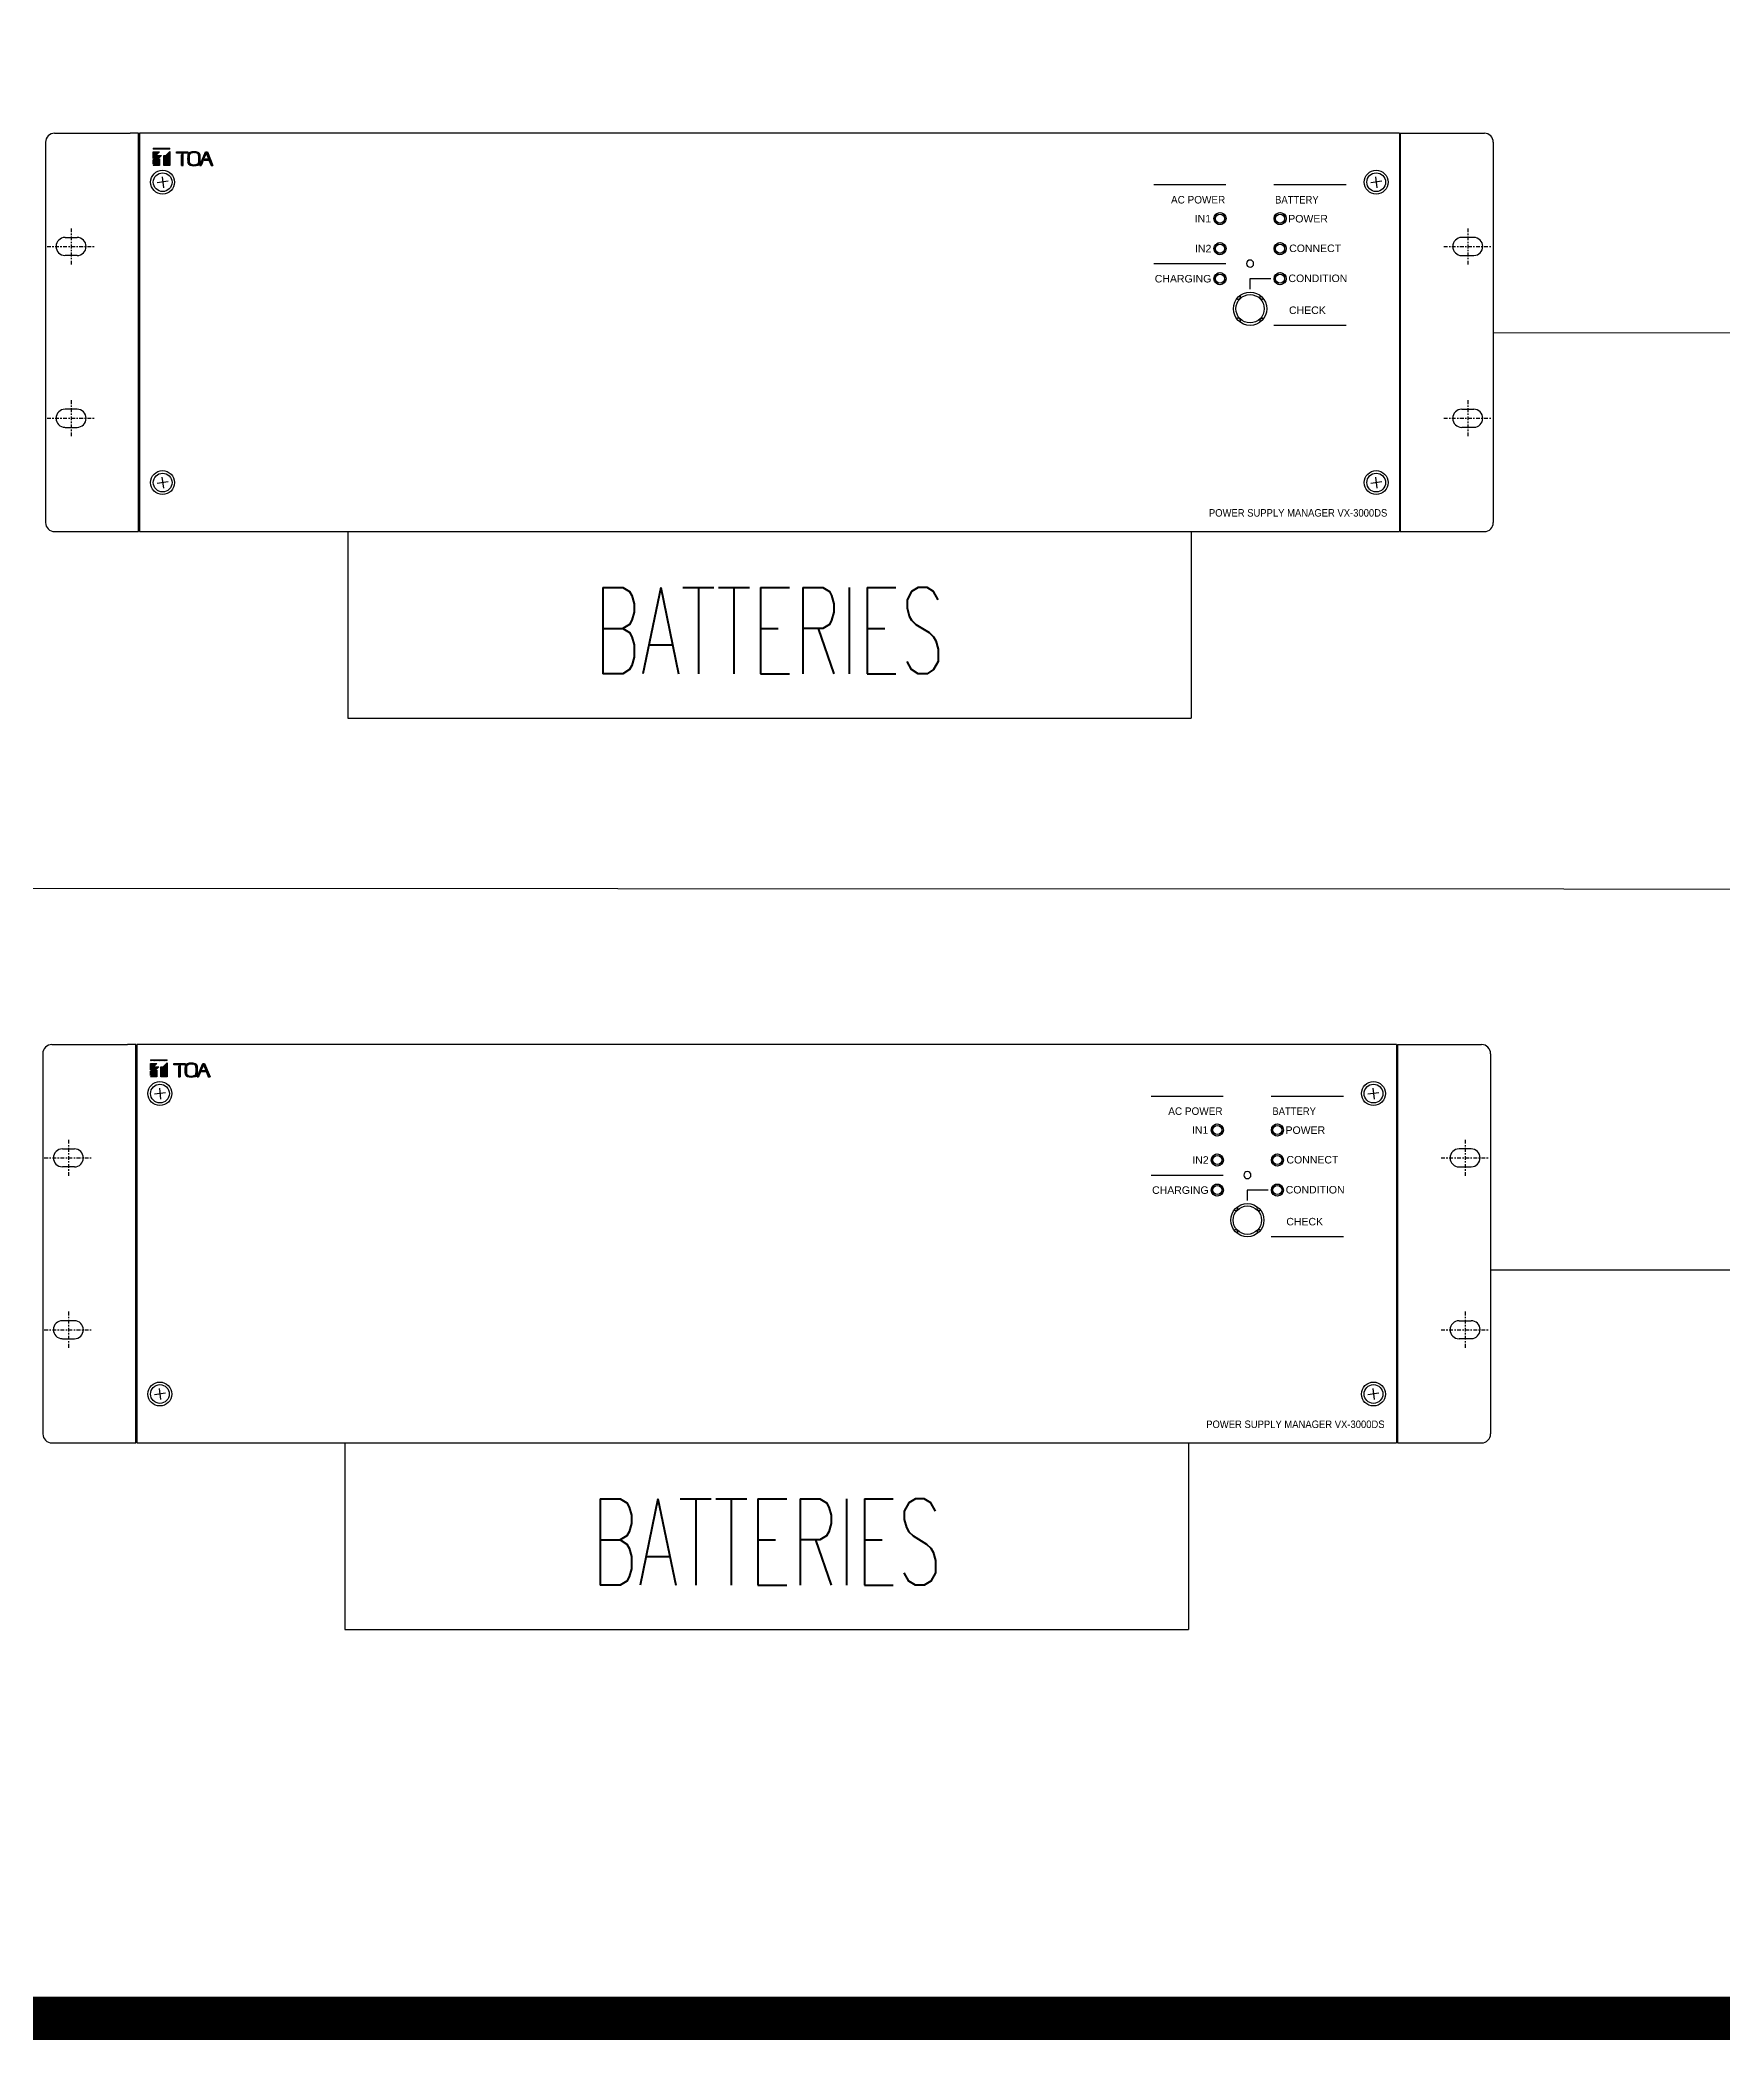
# Model space of a CAD drawing. Header units: millimetres. Extents: x 2974 to 5671, y 1205 to 3288.
# Drawn here: x 4495.2 to 4612.2, y 1808.2 to 1947.2 of the extents above; entities that cross this region are included whole.
import ezdxf
from ezdxf.enums import TextEntityAlignment as Align

# ---------------------------------------------------------------- set-up
doc = ezdxf.new("R2010")
doc.units = ezdxf.units.MM
doc.linetypes.add('CENTER', pattern=[2, 1.25, -0.25, 0.25, -0.25])
for name, color, linetype in [('CENTER', 1, 'CENTER'), ('SILK', 5, 'Continuous'), ('TEXT', 3, 'Continuous')]:
    doc.layers.add(name, color=color, linetype=linetype)
doc.styles.add('SIMPLEX', font='simplex.shx', dxfattribs={"width": 0.6})
doc.styles.get("Standard").update_dxf_attribs({"font": 'arial.ttf'})

# ---------------------------------------------------------------- blocks, each defined once
blk = doc.blocks.new('psu')
for p, q in [((-237.96, 0), (-212.77, 0)), ((-209.97, 0), (-212.77, 0)), ((-209.97, -132.59), (-209.97, 0)), ((209.68, 0), (-209.68, 0)), ((-209.68, 0), (-209.68, -132.59)), ((209.68, 0), (209.68, -132.59)), ((210, 0), (237.98, 0)), ((210, 0), (210, -132.59)), ((-240.96, -3.01), (-240.96, -129.58)), ((-209.68, -0.91), (-209.97, -0.91)), ((-209.68, -1.91), (-209.97, -1.91)), ((209.68, -0.91), (209.99, -0.91)), ((210, -1.91), (209.68, -1.91)), ((240.98, -129.58), (240.98, -3.01)), ((-200.15, -15.99), (-203.81, -16.53)), ((-202.18, -14.46), (-201.74, -18.12)), ((127.95, -17.11), (151.95, -17.11)), ((167.95, -17.11), (191.95, -17.11)), ((203.8, -15.99), (200.14, -16.53)), ((201.77, -14.46), (202.21, -18.12)), ((151.49, -27.23), (151.48, -29.59)), ((171.49, -27.23), (171.48, -29.59)), ((-234.46, -34.69), (-230.46, -34.69)), ((151.49, -37.23), (151.48, -39.58)), ((171.49, -37.23), (171.48, -39.58)), ((234.48, -34.69), (230.48, -34.69)), ((-230.46, -40.7), (-234.46, -40.7)), ((127.95, -43.41), (151.95, -43.41)), ((158.88, -42.95), (158.79, -43.39)), ((158.79, -43.39), (158.88, -43.86)), ((159.15, -42.55), (158.88, -42.95)), ((158.88, -43.86), (159.15, -44.24)), ((159.53, -42.29), (159.15, -42.55)), ((159.15, -44.24), (159.53, -44.51)), ((160, -42.21), (159.53, -42.29)), ((159.53, -44.51), (160, -44.6)), ((160.44, -42.29), (160, -42.21)), ((160, -44.6), (160.44, -44.51)), ((160.85, -42.55), (160.44, -42.29)), ((160.44, -44.51), (160.85, -44.24)), ((161.1, -42.95), (160.85, -42.55)), ((160.85, -44.24), (161.1, -43.86)), ((161.18, -43.39), (161.1, -42.95)), ((161.1, -43.86), (161.18, -43.39)), ((230.48, -40.7), (234.48, -40.7)), ((151.49, -47.24), (151.48, -49.59)), ((171.49, -47.24), (171.48, -49.59)), ((167.95, -63.91), (191.95, -63.91)), ((-230.46, -91.88), (-234.46, -91.88)), ((230.48, -91.88), (234.48, -91.88)), ((-234.46, -97.9), (-230.46, -97.9)), ((234.48, -97.9), (230.48, -97.9)), ((-200.17, -116.01), (-203.83, -116.54)), ((-202.2, -114.47), (-201.75, -118.13)), ((203.8, -116.01), (200.14, -116.54)), ((201.77, -114.47), (202.21, -118.13)), ((-237.96, -132.59), (-212.77, -132.59)), ((-212.77, -132.59), (-209.97, -132.59)), ((-209.97, -127.59), (-209.68, -127.59)), ((-209.97, -128.57), (-209.97, -128.4)), ((-209.95, -128.59), (-209.97, -128.57)), ((-209.95, -128.67), (-209.95, -128.59)), ((-209.93, -128.69), (-209.95, -128.67)), ((-209.93, -128.76), (-209.93, -128.69)), ((-209.91, -128.76), (-209.93, -128.76)), ((-209.91, -128.8), (-209.91, -128.76)), ((-209.89, -128.82), (-209.91, -128.8)), ((-209.89, -128.86), (-209.89, -128.82)), ((-209.87, -128.86), (-209.89, -128.86)), ((-209.87, -128.91), (-209.87, -128.86)), ((-209.85, -128.93), (-209.87, -128.91)), ((-209.85, -128.95), (-209.85, -128.93)), ((-209.83, -128.97), (-209.85, -128.95)), ((-209.83, -128.99), (-209.83, -128.97)), ((-209.8, -129.01), (-209.83, -128.99)), ((-209.78, -129.03), (-209.8, -129.01)), ((-209.78, -129.05), (-209.78, -129.03)), ((-209.76, -129.07), (-209.78, -129.05)), ((-209.76, -129.1), (-209.76, -129.07)), ((-209.74, -129.1), (-209.76, -129.1)), ((-209.74, -129.12), (-209.74, -129.1)), ((-209.72, -129.12), (-209.74, -129.12)), ((-209.72, -129.14), (-209.72, -129.12)), ((-209.7, -129.14), (-209.72, -129.14)), ((-209.7, -129.16), (-209.7, -129.14)), ((-209.68, -129.18), (-209.7, -129.16)), ((-209.68, -132.59), (209.68, -132.59)), ((209.68, -127.59), (209.99, -127.59)), ((209.7, -129.18), (209.68, -129.18)), ((209.72, -129.16), (209.7, -129.16)), ((209.7, -129.16), (209.7, -129.18)), ((209.74, -129.12), (209.72, -129.14)), ((209.72, -129.14), (209.72, -129.16)), ((209.76, -129.1), (209.74, -129.1)), ((209.74, -129.1), (209.74, -129.12)), ((209.78, -129.07), (209.76, -129.07)), ((209.76, -129.07), (209.76, -129.1)), ((209.8, -129.03), (209.78, -129.05)), ((209.78, -129.05), (209.78, -129.07)), ((209.83, -128.99), (209.8, -129.01)), ((209.8, -129.01), (209.8, -129.03)), ((209.85, -128.95), (209.83, -128.97)), ((209.83, -128.97), (209.83, -128.99)), ((209.87, -128.93), (209.85, -128.93)), ((209.85, -128.93), (209.85, -128.95)), ((209.89, -128.88), (209.87, -128.88)), ((209.87, -128.88), (209.87, -128.93)), ((209.91, -128.82), (209.89, -128.84)), ((209.89, -128.84), (209.89, -128.88)), ((209.93, -128.76), (209.91, -128.78)), ((209.91, -128.78), (209.91, -128.82)), ((209.95, -128.69), (209.93, -128.71)), ((209.93, -128.71), (209.93, -128.76)), ((209.97, -128.61), (209.95, -128.63)), ((209.95, -128.63), (209.95, -128.69)), ((210, -128.4), (209.97, -128.4)), ((209.97, -128.4), (209.97, -128.61)), ((210, -132.59), (237.98, -132.59))]:
    blk.add_line(p, q)
for centre, radius in [((-201.99, -16.28), 3.98), ((-201.97, -16.29), 3.12), ((201.96, -16.28), 3.98), ((201.98, -16.29), 3.12), ((149.99, -28.41), 2.01), ((169.99, -28.41), 2.01), ((149.99, -28.41), 1.5), ((169.99, -28.41), 1.5), ((149.99, -38.4), 2.01), ((149.99, -38.4), 1.5), ((169.99, -38.4), 2.01), ((169.99, -38.4), 1.5), ((149.99, -48.41), 2.01), ((169.99, -48.41), 2.01), ((149.99, -48.41), 1.5), ((159.99, -58.42), 5.53), ((169.99, -48.41), 1.5), ((159.99, -58.42), 4.72), ((-202.01, -116.3), 3.98), ((-201.98, -116.3), 3.12), ((201.96, -116.3), 3.98), ((201.98, -116.3), 3.12)]:
    blk.add_circle(centre, radius)
for centre, radius, start, end in [((-237.98, -2.98), 2.98, 89.49891, 180.50765), ((237.98, -2.98), 2.98, 359.49235, 90.50109), ((149.99, -28.41), 1.91, 37.93343, 321.54944), ((169.99, -28.41), 1.91, 37.93343, 321.54944), ((-234.47, -37.69), 2.99, 89.78922, 269.40013), ((-230.48, -37.7), 3.01, 270.38954, 89.61046), ((149.99, -38.4), 1.91, 37.93343, 321.54944), ((169.99, -38.4), 1.91, 37.93343, 321.54944), ((230.48, -37.7), 3.01, 90.38954, 269.61046), ((234.47, -37.69), 2.99, 270.59987, 90.21078), ((149.99, -48.41), 1.91, 37.93343, 321.54944), ((169.99, -48.41), 1.91, 37.93343, 321.54944), ((155.99, -54.39), 0.807, 241.03813, 28.41665), ((163.99, -54.4), 0.8, 149.97104, 298.93316), ((156, -62.4), 0.805, 329.85371, 120.14629), ((164, -62.41), 0.802, 61.52059, 209.59315), ((-234.47, -94.88), 2.99, 89.78922, 269.40013), ((-230.48, -94.89), 3.01, 270.38954, 89.61046), ((230.48, -94.89), 3.01, 90.38954, 269.61046), ((234.47, -94.88), 2.99, 270.59987, 90.21078), ((-237.95, -129.58), 3.01, 180.06762, 269.92582), ((237.95, -129.58), 3.01, 270.07418, 359.93238)]:
    blk.add_arc(centre, radius, start, end)
at = {"layer": 'CENTER'}
for p, q in [((-232.46, -31.69), (-232.46, -43.69)), ((232.48, -31.69), (232.48, -43.69)), ((-240.46, -37.69), (-224.46, -37.69)), ((224.48, -37.69), (240.48, -37.69)), ((-232.46, -88.88), (-232.46, -100.88)), ((232.48, -88.88), (232.48, -100.88)), ((-240.46, -94.88), (-224.46, -94.88)), ((224.48, -94.88), (240.48, -94.88))]:
    blk.add_line(p, q, dxfattribs=at)
at = {"layer": 'SILK'}
for p, q in [((-205.1, -5), (-199.6, -5)), ((-205.1, -5.27), (-204.84, -5)), ((-205.1, -5), (-205.1, -5.31)), ((-199.6, -5.31), (-205.1, -5.31)), ((-205.1, -7.86), (-203.53, -6.23)), ((-205.1, -7.57), (-203.81, -6.23)), ((-205.1, -7.28), (-204.09, -6.23)), ((-205.1, -8.43), (-205.1, -6.23)), ((-205.1, -8.15), (-203.25, -6.23)), ((-205.1, -8.43), (-202.98, -6.23)), ((-205.1, -6.23), (-202.98, -6.23)), ((-205.1, -6.99), (-204.36, -6.23)), ((-205.1, -6.71), (-204.64, -6.23)), ((-205.1, -6.42), (-204.92, -6.23)), ((-204.86, -5.31), (-204.56, -5)), ((-204.58, -5.31), (-204.29, -5)), ((-204.31, -5.31), (-204.01, -5)), ((-204.03, -5.31), (-203.73, -5)), ((-203.75, -5.31), (-203.45, -5)), ((-203.47, -5.31), (-203.17, -5)), ((-203.19, -5.31), (-202.9, -5)), ((-202.91, -5.31), (-202.62, -5)), ((-202.64, -5.31), (-202.34, -5)), ((-202.36, -5.31), (-202.06, -5)), ((-202.08, -5.31), (-201.78, -5)), ((-201.8, -5.31), (-201.51, -5)), ((-201.63, -8.3), (-199.6, -6.19)), ((-201.63, -8.58), (-199.6, -6.48)), ((-201.52, -5.31), (-201.23, -5)), ((-201.25, -5.31), (-200.95, -5)), ((-200.97, -5.31), (-200.67, -5)), ((-200.88, -7.39), (-199.6, -6.06)), ((-200.69, -5.31), (-200.39, -5)), ((-200.41, -5.31), (-200.12, -5)), ((-200.13, -5.31), (-199.84, -5)), ((-199.86, -5.31), (-199.6, -5.04)), ((-199.6, -5.31), (-199.6, -5)), ((-199.6, -6.06), (-199.6, -10.69)), ((-197.4, -6.23), (-193.55, -6.23)), ((-197.4, -6.42), (-197.22, -6.23)), ((-197.4, -6.67), (-197.4, -6.23)), ((-197.36, -6.67), (-196.94, -6.23)), ((-197.09, -6.67), (-196.66, -6.23)), ((-196.81, -6.67), (-196.39, -6.23)), ((-196.53, -6.67), (-196.11, -6.23)), ((-196.25, -6.67), (-195.83, -6.23)), ((-195.97, -6.67), (-195.55, -6.23)), ((-195.7, -6.67), (-195.27, -6.23)), ((-195.42, -6.67), (-195, -6.23)), ((-195.14, -6.67), (-194.72, -6.23)), ((-194.86, -6.67), (-194.44, -6.23)), ((-194.58, -6.67), (-194.16, -6.23)), ((-194.31, -6.67), (-193.88, -6.23)), ((-194.03, -6.67), (-193.6, -6.23)), ((-193.75, -6.67), (-193.55, -6.46)), ((-193.61, -7.39), (-192.53, -6.27)), ((-193.55, -6.23), (-193.55, -6.67)), ((-193.55, -7.04), (-192.93, -6.4)), ((-192.8, -6.83), (-192.19, -6.2)), ((-192.26, -6.56), (-191.87, -6.17)), ((-191.91, -6.49), (-191.58, -6.15)), ((-191.61, -6.47), (-191.31, -6.16)), ((-191.34, -6.48), (-191.05, -6.18)), ((-191.09, -6.51), (-190.81, -6.22)), ((-190.86, -6.56), (-190.58, -6.27)), ((-190.65, -6.62), (-190.36, -6.33)), ((-190.44, -6.7), (-190.15, -6.4)), ((-190.27, -6.81), (-189.95, -6.48)), ((-190.13, -6.96), (-189.79, -6.6)), ((-189.62, -10.69), (-187.72, -6.23)), ((-188.12, -7.18), (-187.21, -6.23)), ((-187.9, -6.66), (-187.49, -6.23)), ((-187.72, -6.23), (-187.1, -6.23)), ((-187.46, -6.78), (-187.05, -6.36)), ((-187.38, -6.98), (-186.97, -6.56)), ((-187.1, -6.23), (-185.3, -10.69)), ((-205.1, -10.16), (-202.43, -7.39)), ((-205.1, -9.87), (-202.7, -7.39)), ((-205.1, -9.59), (-202.98, -7.39)), ((-202.32, -7.39), (-205.1, -10.27)), ((-205.1, -9.01), (-203.54, -7.39)), ((-205.1, -8.85), (-203.69, -7.39)), ((-205.1, -9.3), (-203.26, -7.39)), ((-205.1, -10.69), (-202.98, -8.49)), ((-205.1, -10.27), (-205.1, -8.85)), ((-202.98, -10.69), (-205.1, -10.69)), ((-205.06, -10.69), (-202.98, -8.54)), ((-204.78, -10.69), (-202.98, -8.83)), ((-204.5, -10.69), (-202.98, -9.11)), ((-204.22, -10.69), (-202.98, -9.4)), ((-203.94, -10.69), (-202.98, -9.69)), ((-203.69, -7.39), (-202.32, -7.39)), ((-203.67, -10.69), (-202.98, -9.98)), ((-203.39, -10.69), (-202.98, -10.27)), ((-203.11, -10.69), (-202.98, -10.55)), ((-202.98, -8.49), (-202.98, -10.69)), ((-201.63, -8.87), (-199.6, -6.77)), ((-201.63, -9.16), (-199.6, -7.06)), ((-201.63, -9.45), (-199.6, -7.35)), ((-201.63, -8.01), (-201.04, -7.39)), ((-201.63, -7.72), (-201.31, -7.39)), ((-201.63, -7.43), (-201.59, -7.39)), ((-201.63, -7.39), (-200.88, -7.39)), ((-201.63, -10.69), (-201.63, -7.39)), ((-201.63, -9.73), (-199.6, -7.63)), ((-201.63, -10.02), (-199.6, -7.92)), ((-201.63, -10.31), (-199.6, -8.21)), ((-201.63, -10.6), (-199.6, -8.5)), ((-199.6, -10.69), (-201.63, -10.69)), ((-201.44, -10.69), (-199.6, -8.78)), ((-201.16, -10.69), (-199.6, -9.07)), ((-200.89, -10.69), (-199.6, -9.36)), ((-200.61, -10.69), (-199.6, -9.65)), ((-200.33, -10.69), (-199.6, -9.94)), ((-200.05, -10.69), (-199.6, -10.22)), ((-199.77, -10.69), (-199.6, -10.51)), ((-193.55, -6.67), (-197.4, -6.67)), ((-195.75, -10.46), (-195.22, -9.92)), ((-195.75, -10.69), (-195.2, -10.69)), ((-195.74, -10.17), (-195.22, -9.64)), ((-195.73, -7.23), (-195.23, -6.71)), ((-195.73, -7.28), (-195.23, -6.76)), ((-195.73, -7.57), (-195.23, -7.05)), ((-195.73, -9.14), (-195.73, -7.23)), ((-195.73, -7.85), (-195.23, -7.34)), ((-195.73, -8.14), (-195.23, -7.62)), ((-195.73, -8.43), (-195.23, -7.91)), ((-195.73, -8.72), (-195.23, -8.2)), ((-195.73, -9.01), (-195.23, -8.49)), ((-195.73, -9.29), (-195.23, -8.78)), ((-195.73, -9.58), (-195.23, -9.06)), ((-195.73, -9.87), (-195.23, -9.35)), ((-195.69, -10.69), (-195.21, -10.2)), ((-195.41, -10.69), (-195.21, -10.48)), ((-195.23, -6.71), (-195.23, -9.14)), ((-193.66, -8.3), (-193.13, -7.76)), ((-193.66, -8.59), (-193.14, -8.06)), ((-193.65, -8.01), (-193.11, -7.45)), ((-193.65, -8.87), (-193.15, -8.35)), ((-193.64, -7.7), (-192.87, -6.91)), ((-193.64, -9.15), (-193.15, -8.64)), ((-193.63, -9.42), (-193.14, -8.92)), ((-193.6, -9.69), (-193.13, -9.2)), ((-193.55, -9.92), (-193.11, -9.47)), ((-193.45, -10.1), (-193.07, -9.7)), ((-193.33, -10.27), (-192.97, -9.9)), ((-193.19, -10.41), (-192.85, -10.06)), ((-193.02, -10.52), (-192.71, -10.2)), ((-192.82, -10.6), (-192.53, -10.31)), ((-192.61, -10.67), (-192.33, -10.38)), ((-192.38, -10.72), (-192.1, -10.43)), ((-192.14, -10.76), (-191.86, -10.47)), ((-191.89, -10.79), (-191.6, -10.49)), ((-191.63, -10.81), (-191.31, -10.48)), ((-191.35, -10.8), (-190.99, -10.43)), ((-191.04, -10.78), (-190.61, -10.32)), ((-190.71, -10.72), (-189.47, -9.44)), ((-190.34, -10.62), (-189.5, -9.75)), ((-190.04, -7.14), (-189.66, -6.75)), ((-190.01, -9.7), (-189.45, -9.13)), ((-189.99, -7.38), (-189.56, -6.94)), ((-189.97, -7.65), (-189.5, -7.16)), ((-189.97, -9.38), (-189.44, -8.83)), ((-189.96, -7.92), (-189.48, -7.43)), ((-189.96, -9.08), (-189.44, -8.54)), ((-189.95, -8.2), (-189.46, -7.7)), ((-189.95, -8.78), (-189.44, -8.25)), ((-189.94, -8.49), (-189.44, -7.97)), ((-189.86, -10.41), (-189.67, -10.21)), ((-189.62, -10.69), (-189.13, -10.69)), ((-189.57, -10.69), (-188.84, -9.94)), ((-189.44, -10.27), (-188.65, -9.45)), ((-189.29, -10.69), (-189.02, -10.41)), ((-189.22, -9.75), (-188.44, -8.95)), ((-189, -9.24), (-188.23, -8.44)), ((-188.78, -8.72), (-188.02, -7.94)), ((-188.56, -8.21), (-187.81, -7.43)), ((-187.5, -6.68), (-188.55, -9.22)), ((-188.34, -7.69), (-187.6, -6.92)), ((-188.21, -8.93), (-187.86, -8.57)), ((-188.21, -8.93), (-186.59, -8.93)), ((-188.15, -8.93), (-187.8, -8.57)), ((-187.87, -8.93), (-187.52, -8.57)), ((-187.86, -8.57), (-186.74, -8.57)), ((-187.59, -8.93), (-187.24, -8.57)), ((-187.5, -6.68), (-186.74, -8.57)), ((-187.31, -8.93), (-186.96, -8.57)), ((-187.29, -7.18), (-186.89, -6.76)), ((-187.21, -7.39), (-186.81, -6.97)), ((-187.13, -7.59), (-186.73, -7.17)), ((-187.05, -7.79), (-186.64, -7.37)), ((-187.04, -8.93), (-186.32, -8.18)), ((-186.97, -8), (-186.56, -7.58)), ((-186.89, -8.2), (-186.48, -7.78)), ((-186.8, -8.4), (-186.4, -7.98)), ((-186.76, -8.93), (-186.23, -8.39)), ((-186.59, -8.93), (-185.88, -10.69)), ((-186.56, -9.01), (-186.15, -8.59)), ((-186.48, -9.22), (-186.07, -8.79)), ((-186.39, -9.42), (-185.99, -9)), ((-186.31, -9.62), (-185.91, -9.2)), ((-186.23, -9.83), (-185.82, -9.4)), ((-186.15, -10.03), (-185.74, -9.61)), ((-186.07, -10.23), (-185.66, -9.81)), ((-185.99, -10.43), (-185.58, -10.01)), ((-185.9, -10.64), (-185.5, -10.21)), ((-185.88, -10.69), (-185.3, -10.69)), ((-185.68, -10.69), (-185.41, -10.42)), ((-185.4, -10.69), (-185.33, -10.62)), ((166.95, -48.41), (159.95, -48.41)), ((159.95, -48.41), (159.95, -51.91))]:
    blk.add_line(p, q, dxfattribs=at)
for centre, radius, start, end in [((-192.48, -7.45), 1.15, 111.51341, 167.84748), ((-192.08, -7.59), 1.04, 115.39248, 169.79681), ((-191.55, -10.21), 4.06, 70.53138, 109.46862), ((-191.55, -9.19), 2.73, 68.90174, 111.09826), ((-190.79, -7.42), 0.8, 0.8028, 74.00791), ((-190.41, -7.28), 0.918, 4.18898, 76.45013), ((-240.33, -9.21), 44.61, 358.09767, 0.08619), ((-150.62, -9.21), 44.61, 179.91381, 181.90233), ((-180.28, -8.48), 13.38, 174.54868, 185.45132), ((-192.44, -9.48), 1.19, 193.35746, 247.28166), ((-179.77, -8.48), 13.38, 175.41143, 184.58857), ((-192.04, -9.33), 1.1, 191.56848, 243.24223), ((-191.55, -6.75), 4.06, 250.53138, 289.46862), ((-191.55, -7.77), 2.73, 248.90174, 291.09826), ((-190.81, -9.52), 0.821, 287.06209, 358.1272), ((-190.42, -9.67), 0.933, 284.2326, 355.12829), ((-203.32, -8.48), 13.38, 355.41143, 4.58857), ((-202.82, -8.48), 13.38, 354.54868, 5.45132), ((-147.28, -26.14), 44.6, 157.70258, 159.73794)]:
    blk.add_arc(centre, radius, start, end, dxfattribs=at)
for s, width, p in [('AC POWER', 0.95, (142.7, -23.38)), ('BATTERY', 0.9, (175.57, -23.39))]:
    blk.add_text(s, height=2.5, dxfattribs=dict(at, width=width)).set_placement(p, align=Align.CENTER)
for s, p in [('IN1', (144.28, -29.66)), ('POWER', (179.3, -29.7)), ('IN2', (144.39, -39.64)), ('CONNECT', (181.65, -39.55)), ('CHARGING', (137.69, -49.67)), ('CONDITION', (182.56, -49.54)), ('CHECK', (179.07, -60.16))]:
    blk.add_text(s, height=2.5, dxfattribs=at).set_placement(p, align=Align.CENTER)
at = {"layer": 'SILK', "width": 0.9}
blk.add_text('POWER SUPPLY MANAGER VX-3000DS', height=2.5, dxfattribs=at).set_placement((205.67, -127.62), align=Align.RIGHT)

msp = doc.modelspace()

# ---------------------------------------------------------------- linework, layer by layer
for p, q in [((4516.60253, 1913.05454, -2783.78099), (4516.60253, 1900.07817, -2783.78099)), ((4575.24039, 1913.05454, -2783.78099), (4575.24039, 1900.07817, -2783.78099)), ((4596.06311, 1861.72087, -2783.78099), (4681.8162, 1861.72087, -1204.84475)), ((4516.41403, 1849.68736, -2783.78099), (4516.41403, 1836.71099, -2783.78099)), ((4575.05188, 1849.68736, -2783.78099), (4575.05188, 1836.71099, -2783.78099))]:
    msp.add_line(p, q)
at = {"color": 7, "linetype": 'CENTER', "ltscale": 25, "const_width": 3, "elevation": -1204.84475}
msp.add_lwpolyline([(4127.79428, 3239.19912), (5669.35395, 3239.19383), (5669.35395, 1809.67696), (4127.79428, 1809.68226)], close=True, dxfattribs=at)
at = {"elevation": -2783.78099}
for points in [[(4446.1372, 1927.91401), (4469.56161, 1927.91401), (4469.56161, 1888.26472), (4666.92882, 1888.17885)], [(4596.25162, 1926.90035), (4652.03347, 1926.84817)]]:
    msp.add_lwpolyline(points, dxfattribs=at)
at = {"layer": 'TEXT', "color": 0, "ltscale": 0.5}
for p, q in [((4516.60253, 1900.07817, -2783.78099), (4575.24039, 1900.07817, -2783.78099)), ((4516.41403, 1836.71099, -2783.78099), (4575.05188, 1836.71099, -2783.78099))]:
    msp.add_line(p, q, dxfattribs=at)

# ---------------------------------------------------------------- block references
at = {"xscale": 0.2088542699560701, "yscale": 0.2088542699560701, "zscale": 0.2088542699560701}
for p in [(4545.9214, 1940.74617, -2783.78099), (4545.7329, 1877.37899, -2783.78099)]:
    msp.add_blockref('psu', p, dxfattribs=at)

# ---------------------------------------------------------------- texts
at = {"layer": 'TEXT', "color": 0, "ltscale": 0.5, "char_height": 6, "width": 109.4467065, "attachment_point": 5, "style": 'SIMPLEX'}
for s, insert in [('BATTERIES ', (4545.92146, 1906.16876, -2783.78099)), ('BATTERIES{\\H1.25x; }', (4545.73296, 1842.80158, -2783.78099))]:
    msp.add_mtext(s, dxfattribs=dict(at, insert=insert))

doc.saveas('drawing.dxf')
